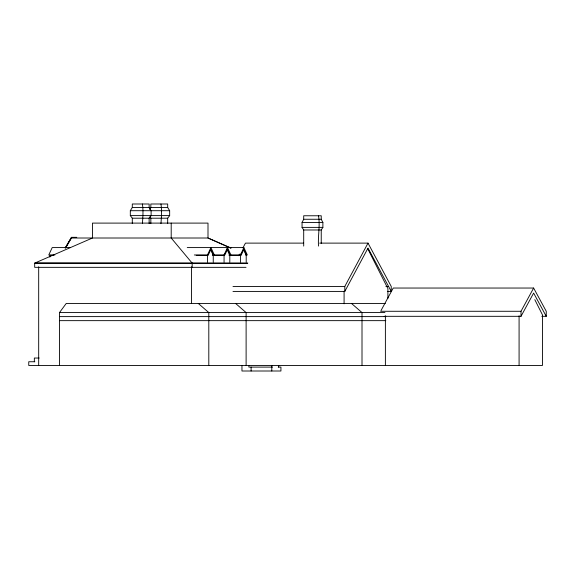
<?xml version="1.0" encoding="UTF-8"?>
<svg xmlns="http://www.w3.org/2000/svg" width="575" height="575" viewBox="0 0 575 575"><rect width="100%" height="100%" fill="white"/><g stroke="black" fill="none" stroke-linecap="round" stroke-linejoin="round"><path stroke-width="0.86" d="M224.782 253.783L224.063 255.357L224.063 262.178M241.536 252.993L240.458 255.357L240.458 262.178M207.474 254.969L210.917 247.581L214.36 254.969M224.042 254.969L227.484 247.581L230.927 254.969M240.436 254.969L243.879 247.581L187.249 247.581M303.701 246.086L303.701 229.986L302.055 227.384L302.055 222.482L303.701 219.262L303.701 215.769L321.238 215.769L321.238 219.262L322.884 222.482L322.884 227.384L321.238 229.986L321.238 243.405M238.711 255.717L239.559 254.143M242.938 247.839L245.467 243.117L303.614 243.117M232.983 291.417L344.799 291.417L344.799 286.451L368.014 243.117L319.714 243.117M344.799 291.417L368.014 248.084L391.237 291.417L387.658 291.417M381.045 310.5L393.25 288.039L533.629 288.039L546.25 311.276L546.25 316.315L541.779 316.315M384.201 316.315L521.008 316.315L521.008 311.276L533.629 288.039M521.008 316.315L533.629 293.077L546.25 316.315M65.377 247.918L71.487 237.317L76.755 237.317M65.198 247.976L71.487 237.317M65.643 247.904L71.487 238.007L207.999 238.007L231.035 248.026M132.293 223.574L132.293 218.205L130.317 215.603L130.317 210.709L132.293 207.489L132.293 203.996L149.133 203.996L149.133 207.489L151.11 210.709L151.11 215.603L149.133 218.205L149.133 223.574M149.658 209.422L150.844 207.489L150.844 203.996L167.684 203.996L167.684 207.489L169.661 210.709L169.661 215.603L167.684 218.205L167.684 223.574M59.491 365.463L59.491 312.577L66.247 303.428L385.343 303.428M132.293 207.489L149.133 207.489M150.844 207.489L167.684 207.489M130.317 210.709L169.661 210.709M130.317 215.603L169.661 215.603M132.293 218.205L149.133 218.205M149.859 216.904L150.844 218.205L167.684 218.205M303.701 219.262L321.238 219.262M302.055 222.482L322.884 222.482M302.055 227.384L322.884 227.384M303.701 229.986L321.238 229.986M70.624 247.581L52.21 247.581L48.767 254.969L54.905 254.969M194.321 254.969L208.294 254.969L210.917 249.334L213.548 254.969M212.606 254.969L224.861 254.969L227.484 249.334L230.108 254.969M228.979 254.969L241.256 254.969L243.879 249.334L246.51 254.969M245.568 254.969L247.322 254.969L243.879 247.581M53.367 255.357L49.888 255.357L49.888 257.068M196.204 255.357L208.028 255.357M212.764 255.357L224.595 255.357M229.166 255.357L240.99 255.357M247.818 263.062L34.68 263.062L34.68 267.339L246.028 267.339M247.624 263.336L34.68 263.127L92.453 238.007L92.453 223.1L207.999 223.1L207.999 238.007L230.783 248.163M232.983 286.451L344.799 286.451M385.868 286.451L388.556 286.451M380.621 311.276L521.008 311.276M59.491 312.577L384.941 312.577M59.491 316.609L385.825 316.609M59.491 320.649L385.825 320.649M39.193 358.031L34.342 358.031L34.342 361.747M34.823 361.747L28.75 361.747L28.75 365.463L542.455 365.463L542.455 314.863L534.8 299.64M272.557 367.102L248.867 367.102L248.867 365.535M278.3 367.102L280.931 367.102L280.931 371.004L241.96 371.004L241.96 365.463M351.469 303.428L362.006 312.577L362.006 365.463M235.577 303.428L246.114 312.577L246.114 365.463M198.267 303.428L208.804 312.577L208.804 365.463M192.165 263.127L171.199 238.007L171.199 223.1M368.014 243.117L391.237 286.451L391.237 291.417M367.583 248.407L387.902 288.585L387.902 298.418M243.692 249.838L246.208 255.357L246.208 262.178M226.938 249.047L229.806 255.357L229.806 262.178M210.371 249.047L213.246 255.357L213.246 262.178M519.081 315.754L519.081 365.463M385.387 315.754L385.387 365.463M344.087 291.273L344.087 303.787M318.514 215.769C320.232 225.874 317.803 235.75 318.514 246.086M278.695 365.535L278.695 367.102M271.795 365.463L271.795 371.004M251.103 367.102L251.103 371.004M207.503 255.357L207.503 262.178M192.165 263.062L192.165 267.339M191.533 266.786L191.533 303.564M160.957 203.996C161.97 210.594 161.446 216.962 160.957 223.574M150.844 218.205L150.844 223.574M142.406 203.996C143.412 210.594 142.895 216.962 142.406 223.574M38.683 266.786L38.683 365.463"/></g></svg>
